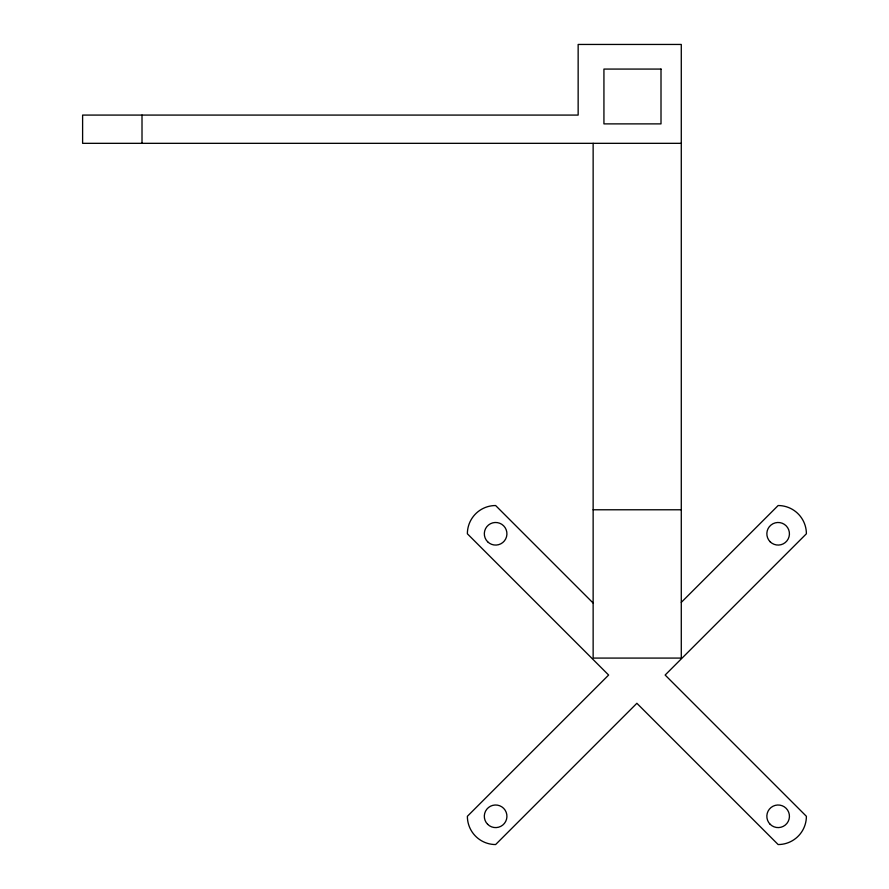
<?xml version="1.0" encoding="UTF-8"?>
<svg xmlns="http://www.w3.org/2000/svg" width="889" height="889" viewBox="0 0 889 889"><rect width="100%" height="100%" fill="white"/><g stroke="black" fill="none" stroke-linecap="round" stroke-linejoin="round"><path stroke-width="1.33" d="M681.285 602.375L778.142 505.53A28.248 28.248 0 0 1 806.39 533.778L665.139 675.04L806.39 816.302A28.248 28.248 0 0 1 778.142 844.55L636.88 703.288L495.618 844.55A28.248 28.248 0 0 1 467.37 816.302L608.632 675.04L467.37 533.778A28.248 28.248 0 0 1 495.618 505.53L593.141 603.042M681.285 143.329L82.61 143.329L82.61 115.081L578.15 115.081L578.15 44.45L681.285 44.45L681.285 658.082L593.141 658.082L593.141 143.329M593.141 509.775L681.285 509.775M142.007 115.081L142.007 143.329M661.005 69.075L603.931 69.075L603.931 123.882L661.005 123.882L661.005 69.075M487.628 824.292A11.301 11.301 0 0 0 506.541 819.225A11.301 11.301 0 0 0 492.695 805.378A11.301 11.301 0 0 0 487.628 824.292M770.152 824.292A11.301 11.301 0 0 0 789.054 819.225A11.301 11.301 0 0 0 775.219 805.378A11.301 11.301 0 0 0 770.152 824.292M770.152 541.768A11.301 11.301 0 0 0 789.054 536.7A11.301 11.301 0 0 0 775.219 522.865A11.301 11.301 0 0 0 770.152 541.768M487.628 541.768A11.301 11.301 0 0 0 506.541 536.7A11.301 11.301 0 0 0 492.695 522.865A11.301 11.301 0 0 0 487.628 541.768"/></g></svg>
